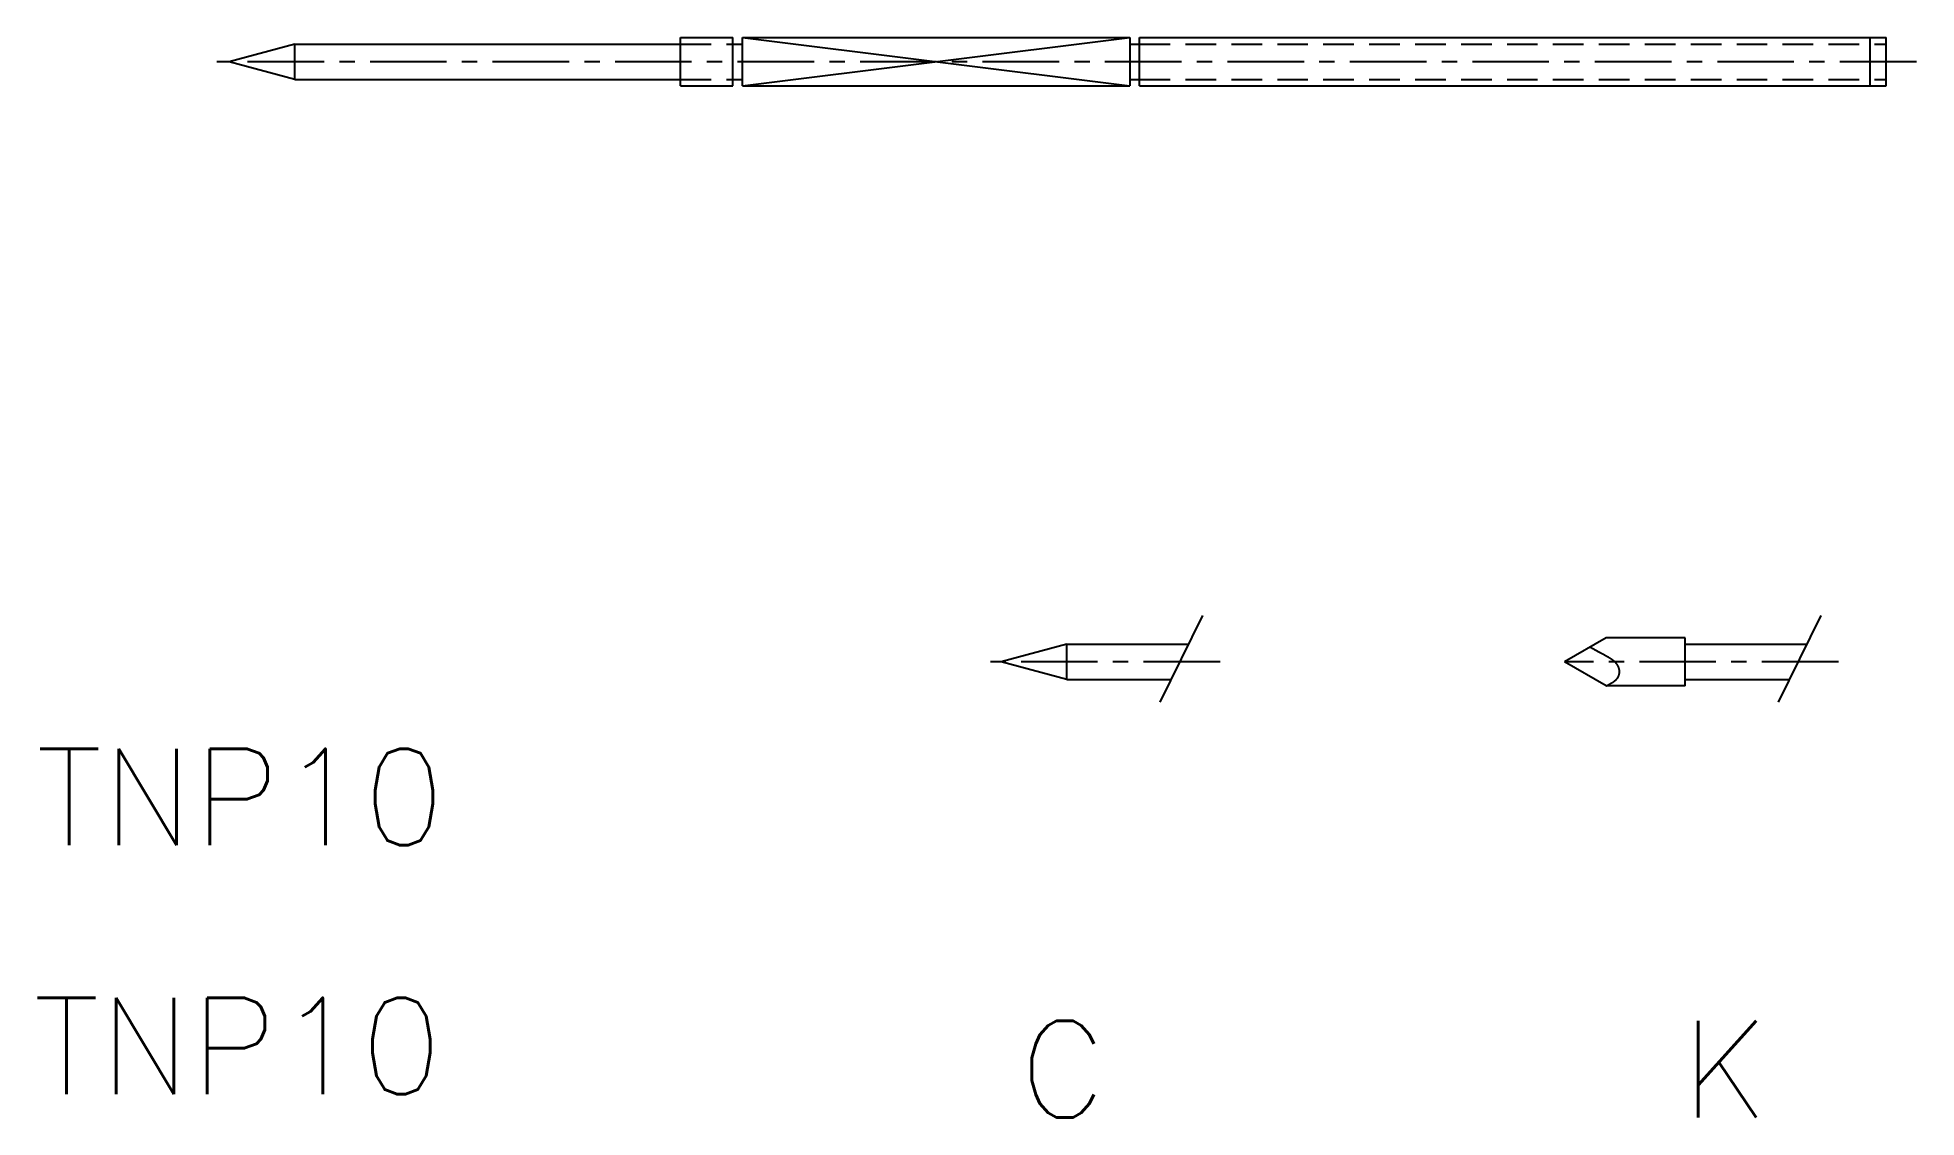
# Model space of a CAD drawing. Extents: x 32.1 to 71.1, y 13.9 to 36.2.
import ezdxf

# ---------------------------------------------------------------- set-up
doc = ezdxf.new("R2010")
doc.units = 0
doc.header["$LTSCALE"] = 0.05
doc.linetypes.add('CENTER', pattern=[50.8, 31.75, -6.35, 6.35, -6.35])
doc.linetypes.add('DASHED', pattern=[19.05, 12.7, -6.35])
doc.layers.get('0').update_dxf_attribs({"linetype": 'CONTINUOUS'})
doc.layers.add('CENTER', color=1, linetype='CENTER')
doc.styles.get("Standard").update_dxf_attribs({"font": 'txt.shx'})

msp = doc.modelspace()

# ---------------------------------------------------------------- linework, layer by layer
for p, q in [((45.423, 35.242), (45.423, 36.242)), ((45.423, 36.242), (46.504, 36.242)), ((46.504, 35.242), (46.504, 36.242)), ((46.707, 35.242), (46.707, 36.242)), ((46.707, 36.242), (54.739, 36.242)), ((46.707, 35.242), (54.739, 36.242)), ((46.707, 36.242), (54.739, 35.242)), ((54.739, 36.242), (54.739, 35.242)), ((54.941, 35.242), (54.941, 36.242)), ((54.941, 36.242), (70.423, 36.242)), ((70.091, 35.242), (70.091, 36.242)), ((70.423, 35.242), (70.423, 36.242)), ((37.423, 36.107), (36.061, 35.742)), ((37.423, 35.377), (37.423, 36.107)), ((37.423, 36.107), (45.423, 36.107)), ((46.504, 36.107), (46.707, 36.107)), ((54.739, 36.107), (54.941, 36.107)), ((37.423, 35.377), (36.061, 35.742)), ((37.423, 35.377), (45.423, 35.377)), ((45.423, 35.242), (46.504, 35.242)), ((46.504, 35.377), (46.707, 35.377)), ((46.707, 35.242), (54.739, 35.242)), ((54.739, 35.377), (54.941, 35.377)), ((54.941, 35.242), (70.423, 35.242)), ((55.368, 22.47), (56.251, 24.263)), ((68.191, 22.47), (69.074, 24.263)), ((64.619, 23.806), (63.753, 23.306)), ((66.253, 23.806), (64.619, 23.806)), ((66.253, 22.806), (66.253, 23.806)), ((53.43, 23.671), (52.068, 23.306)), ((53.43, 23.671), (55.959, 23.671)), ((53.43, 22.941), (53.43, 23.671)), ((66.253, 23.671), (68.782, 23.671)), ((53.43, 22.941), (52.068, 23.306)), ((64.619, 22.806), (63.753, 23.306)), ((53.43, 22.941), (55.6, 22.941)), ((66.253, 22.806), (64.619, 22.806)), ((66.253, 22.941), (68.423, 22.941))]:
    msp.add_line(p, q)
at = {"color": 3, "linetype": 'DASHED'}
for p, q in [((45.423, 36.107), (46.504, 36.107)), ((54.941, 36.107), (70.423, 36.107)), ((45.423, 35.377), (46.504, 35.377)), ((54.941, 35.377), (70.423, 35.377))]:
    msp.add_line(p, q, dxfattribs=at)
msp.add_polyline3d([(64.619, 22.806, 0), (64.624, 22.809, 0), (64.628, 22.812, 0), (64.633, 22.814, 0), (64.638, 22.817, 0), (64.643, 22.82, 0), (64.648, 22.823, 0), (64.653, 22.826, 0), (64.658, 22.829, 0), (64.663, 22.831, 0), (64.668, 22.834, 0), (64.673, 22.837, 0), (64.678, 22.84, 0), (64.683, 22.843, 0), (64.689, 22.846, 0), (64.694, 22.848, 0), (64.699, 22.851, 0), (64.704, 22.854, 0), (64.709, 22.857, 0), (64.714, 22.86, 0), (64.719, 22.863, 0), (64.724, 22.865, 0), (64.729, 22.868, 0), (64.734, 22.871, 0), (64.74, 22.874, 0), (64.745, 22.877, 0), (64.749, 22.88, 0), (64.754, 22.883, 0), (64.759, 22.886, 0), (64.764, 22.889, 0), (64.769, 22.892, 0), (64.774, 22.896, 0), (64.778, 22.899, 0), (64.783, 22.902, 0), (64.788, 22.905, 0), (64.792, 22.909, 0), (64.797, 22.912, 0), (64.801, 22.916, 0), (64.806, 22.919, 0), (64.81, 22.923, 0), (64.814, 22.926, 0), (64.818, 22.93, 0), (64.822, 22.934, 0), (64.826, 22.938, 0), (64.83, 22.942, 0), (64.834, 22.945, 0), (64.838, 22.949, 0), (64.841, 22.953, 0), (64.845, 22.958, 0), (64.848, 22.962, 0), (64.851, 22.966, 0), (64.854, 22.971, 0), (64.858, 22.975, 0), (64.86, 22.98, 0), (64.863, 22.984, 0), (64.866, 22.989, 0), (64.868, 22.994, 0), (64.871, 22.999, 0), (64.873, 23.004, 0), (64.875, 23.009, 0), (64.877, 23.014, 0), (64.879, 23.019, 0), (64.881, 23.024, 0), (64.883, 23.03, 0), (64.884, 23.035, 0), (64.885, 23.041, 0), (64.887, 23.046, 0), (64.888, 23.052, 0), (64.889, 23.058, 0), (64.89, 23.063, 0), (64.891, 23.069, 0), (64.891, 23.075, 0), (64.892, 23.081, 0), (64.892, 23.086, 0), (64.892, 23.092, 0), (64.892, 23.098, 0), (64.892, 23.104, 0), (64.892, 23.11, 0), (64.892, 23.115, 0), (64.892, 23.121, 0), (64.891, 23.127, 0), (64.891, 23.133, 0), (64.89, 23.139, 0), (64.889, 23.144, 0), (64.888, 23.15, 0), (64.887, 23.156, 0), (64.885, 23.161, 0), (64.884, 23.167, 0), (64.883, 23.172, 0), (64.881, 23.178, 0), (64.879, 23.183, 0), (64.878, 23.188, 0), (64.876, 23.194, 0), (64.874, 23.199, 0), (64.871, 23.204, 0), (64.869, 23.209, 0), (64.867, 23.214, 0), (64.864, 23.219, 0), (64.862, 23.224, 0), (64.859, 23.229, 0), (64.856, 23.233, 0), (64.853, 23.238, 0), (64.85, 23.243, 0), (64.847, 23.247, 0), (64.844, 23.252, 0), (64.841, 23.256, 0), (64.837, 23.261, 0), (64.834, 23.265, 0), (64.831, 23.269, 0), (64.827, 23.273, 0), (64.823, 23.278, 0), (64.82, 23.282, 0), (64.816, 23.286, 0), (64.812, 23.29, 0), (64.808, 23.294, 0), (64.804, 23.298, 0), (64.8, 23.302, 0), (64.796, 23.306, 0), (64.791, 23.309, 0), (64.787, 23.313, 0), (64.783, 23.317, 0), (64.778, 23.321, 0), (64.774, 23.324, 0), (64.769, 23.328, 0), (64.765, 23.331, 0), (64.76, 23.335, 0), (64.756, 23.338, 0), (64.751, 23.342, 0), (64.746, 23.345, 0), (64.741, 23.349, 0), (64.737, 23.352, 0), (64.732, 23.355, 0), (64.727, 23.359, 0), (64.722, 23.362, 0), (64.717, 23.365, 0), (64.712, 23.368, 0), (64.707, 23.372, 0), (64.702, 23.375, 0), (64.697, 23.378, 0), (64.692, 23.381, 0), (64.687, 23.384, 0), (64.682, 23.387, 0), (64.677, 23.39, 0), (64.672, 23.393, 0), (64.667, 23.396, 0), (64.662, 23.399, 0), (64.657, 23.402, 0), (64.652, 23.405, 0), (64.647, 23.408, 0), (64.642, 23.411, 0), (64.637, 23.414, 0), (64.632, 23.416, 0), (64.627, 23.419, 0), (64.622, 23.422, 0), (64.617, 23.425, 0), (64.612, 23.428, 0), (64.607, 23.431, 0), (64.602, 23.433, 0), (64.597, 23.436, 0), (64.592, 23.439, 0), (64.587, 23.442, 0), (64.582, 23.444, 0), (64.577, 23.447, 0), (64.572, 23.45, 0), (64.567, 23.453, 0), (64.562, 23.455, 0), (64.557, 23.458, 0), (64.552, 23.461, 0), (64.547, 23.463, 0), (64.542, 23.466, 0), (64.537, 23.469, 0), (64.532, 23.471, 0), (64.527, 23.474, 0), (64.522, 23.477, 0), (64.518, 23.479, 0), (64.513, 23.482, 0), (64.508, 23.485, 0), (64.503, 23.487, 0), (64.498, 23.49, 0), (64.493, 23.492, 0), (64.488, 23.495, 0), (64.483, 23.498, 0), (64.478, 23.5, 0), (64.474, 23.503, 0), (64.469, 23.506, 0), (64.464, 23.508, 0), (64.459, 23.511, 0), (64.454, 23.513, 0), (64.449, 23.516, 0), (64.444, 23.519, 0), (64.44, 23.521, 0), (64.435, 23.524, 0), (64.43, 23.526, 0), (64.425, 23.529, 0), (64.42, 23.532, 0), (64.415, 23.534, 0), (64.411, 23.537, 0), (64.406, 23.54, 0), (64.401, 23.542, 0), (64.396, 23.545, 0), (64.391, 23.547, 0), (64.386, 23.55, 0), (64.382, 23.553, 0), (64.377, 23.555, 0), (64.372, 23.558, 0), (64.367, 23.561, 0), (64.362, 23.564, 0), (64.358, 23.566, 0), (64.353, 23.569, 0), (64.348, 23.572, 0), (64.343, 23.574, 0), (64.338, 23.577, 0), (64.334, 23.58, 0), (64.329, 23.583, 0), (64.324, 23.585, 0), (64.319, 23.588, 0), (64.315, 23.591, 0), (64.31, 23.594, 0), (64.305, 23.597, 0), (64.3, 23.599, 0), (64.296, 23.602, 0), (64.291, 23.605, 0), (64.286, 23.608, 0), (64.281, 23.611, 0)])
at = {"layer": 'CENTER'}
for p, q in [((71.051, 35.742), (35.553, 35.742)), ((56.61, 23.306), (51.559, 23.306)), ((69.433, 23.306), (63.753, 23.306))]:
    msp.add_line(p, q, dxfattribs=at)

# ---------------------------------------------------------------- texts
for s, p in [('TNP10', (32.057, 19.505)), ('TNP10', (32.002, 14.344)), ('C', (52.446, 13.864)), ('K', (66.183, 13.864))]:
    msp.add_text(s, height=2).set_placement(p)

doc.saveas('drawing.dxf')
